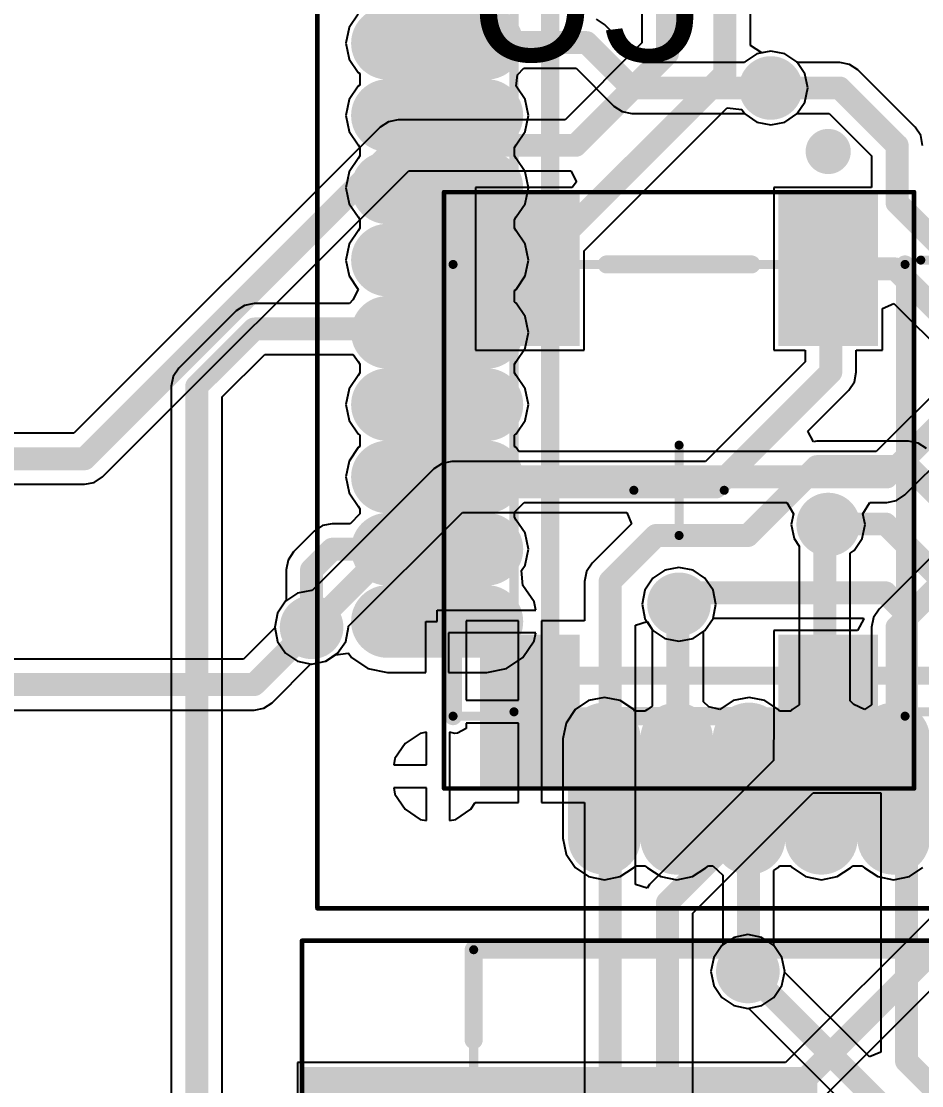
# Model space of a CAD drawing. Header units: millimetres. Extents: x 0 to 5455, y 0 to 5455.
# Drawn here: x 14.31 to 24.28, y 39.76 to 51.54 of the extents above; entities that cross this region are included whole.
import ezdxf

# ---------------------------------------------------------------- set-up
doc = ezdxf.new("R2010")
doc.units = ezdxf.units.MM
for name, color, linetype in [('BottomLayer', 5, 'Continuous'), ('BottomOverlay', 54, 'Continuous'), ('BottomPaste', 16, 'Continuous'), ('BottomSolder', 6, 'Continuous'), ('Mechanical13', 56, 'Continuous'), ('Mechanical15', 56, 'Continuous'), ('TopLayer', 1, 'Continuous'), ('TopOverlay', 2, 'Continuous'), ('TopPaste', 8, 'Continuous'), ('TopSolder', 216, 'Continuous'), ('ViaHoleLayer', 16, 'Continuous')]:
    doc.layers.add(name, color=color, linetype=linetype)

# ---------------------------------------------------------------- blocks, each defined once
blk = doc.blocks.new('ATML_44ML_M_B_1')
at = {"layer": 'BottomLayer'}
h = blk.add_hatch(color=5, dxfattribs=at)
edge = h.paths.add_edge_path()
edge.add_arc((0.8, 5.3), 0.3, 180, 360)
edge.add_line((1.1, 5.3), (1.1, 6.4))
edge.add_arc((0.8, 6.4), 0.3, 0, 180)
edge.add_line((0.5, 6.4), (0.5, 5.3))
h = blk.add_hatch(color=5, dxfattribs=at)
edge = h.paths.add_edge_path()
edge.add_arc((1.6, 5.3), 0.3, 180, 360)
edge.add_line((1.9, 5.3), (1.9, 6.4))
edge.add_arc((1.6, 6.4), 0.3, 0, 180)
edge.add_line((1.3, 6.4), (1.3, 5.3))
h = blk.add_hatch(color=5, dxfattribs=at)
edge = h.paths.add_edge_path()
edge.add_arc((2.4, 5.3), 0.3, 180, 360)
edge.add_line((2.7, 5.3), (2.7, 6.4))
edge.add_arc((2.4, 6.4), 0.3, 0, 180)
edge.add_line((2.1, 6.4), (2.1, 5.3))
h = blk.add_hatch(color=5, dxfattribs=at)
edge = h.paths.add_edge_path()
edge.add_arc((3.2, 5.3), 0.3, 180, 360)
edge.add_line((3.5, 5.3), (3.5, 6.4))
edge.add_arc((3.2, 6.4), 0.3, 0, 180)
edge.add_line((2.9, 6.4), (2.9, 5.3))
h = blk.add_hatch(color=5, dxfattribs=at)
edge = h.paths.add_edge_path()
edge.add_arc((4, 5.3), 0.3, 180, 360)
edge.add_line((4.3, 5.3), (4.3, 6.4))
edge.add_arc((4, 6.4), 0.3, 0, 180)
edge.add_line((3.7, 6.4), (3.7, 5.3))
h = blk.add_hatch(color=5, dxfattribs=at)
edge = h.paths.add_edge_path()
edge.add_arc((5.3, 4), 0.3, 90, 270)
edge.add_line((5.3, 3.7), (6.4, 3.7))
edge.add_arc((6.4, 4), 0.3, 270, 450)
edge.add_line((6.4, 4.3), (5.3, 4.3))
h = blk.add_hatch(color=5, dxfattribs=at)
edge = h.paths.add_edge_path()
edge.add_arc((5.3, 3.2), 0.3, 90, 270)
edge.add_line((5.3, 2.9), (6.4, 2.9))
edge.add_arc((6.4, 3.2), 0.3, 270, 450)
edge.add_line((6.4, 3.5), (5.3, 3.5))
h = blk.add_hatch(color=5, dxfattribs=at)
edge = h.paths.add_edge_path()
edge.add_arc((5.3, 2.4), 0.3, 90, 270)
edge.add_line((5.3, 2.1), (6.4, 2.1))
edge.add_arc((6.4, 2.4), 0.3, 270, 450)
edge.add_line((6.4, 2.7), (5.3, 2.7))
h = blk.add_hatch(color=5, dxfattribs=at)
edge = h.paths.add_edge_path()
edge.add_arc((5.3, 1.6), 0.3, 90, 270)
edge.add_line((5.3, 1.3), (6.4, 1.3))
edge.add_arc((6.4, 1.6), 0.3, 270, 450)
edge.add_line((6.4, 1.9), (5.3, 1.9))
h = blk.add_hatch(color=5, dxfattribs=at)
edge = h.paths.add_edge_path()
edge.add_arc((5.3, 0.8), 0.3, 90, 270)
edge.add_line((5.3, 0.5), (6.4, 0.5))
edge.add_arc((6.4, 0.8), 0.3, 270, 450)
edge.add_line((6.4, 1.1), (5.3, 1.1))
h = blk.add_hatch(color=5, dxfattribs=at)
edge = h.paths.add_edge_path()
edge.add_arc((5.3, 0), 0.3, 90, 270)
edge.add_line((5.3, -0.3), (6.4, -0.3))
edge.add_arc((6.4, 0), 0.3, 270, 450)
edge.add_line((6.4, 0.3), (5.3, 0.3))
h = blk.add_hatch(color=5, dxfattribs=at)
edge = h.paths.add_edge_path()
edge.add_arc((5.3, -0.8), 0.3, 90, 270)
edge.add_line((5.3, -1.1), (6.4, -1.1))
edge.add_arc((6.4, -0.8), 0.3, 270, 450)
edge.add_line((6.4, -0.5), (5.3, -0.5))
h = blk.add_hatch(color=5, dxfattribs=at)
edge = h.paths.add_edge_path()
edge.add_arc((5.3, -1.6), 0.3, 90, 270)
edge.add_line((5.3, -1.9), (6.4, -1.9))
edge.add_arc((6.4, -1.6), 0.3, 270, 450)
edge.add_line((6.4, -1.3), (5.3, -1.3))
h = blk.add_hatch(color=5, dxfattribs=at)
edge = h.paths.add_edge_path()
edge.add_arc((5.3, -2.4), 0.3, 90, 270)
edge.add_line((5.3, -2.7), (6.4, -2.7))
edge.add_arc((6.4, -2.4), 0.3, 270, 450)
edge.add_line((6.4, -2.1), (5.3, -2.1))
at = {"layer": 'BottomPaste'}
h = blk.add_hatch(color=16, dxfattribs=at)
edge = h.paths.add_edge_path()
edge.add_arc((0.8, 5.3), 0.3, 180, 360)
edge.add_line((1.1, 5.3), (1.1, 6.4))
edge.add_arc((0.8, 6.4), 0.3, 0, 180)
edge.add_line((0.5, 6.4), (0.5, 5.3))
h = blk.add_hatch(color=16, dxfattribs=at)
edge = h.paths.add_edge_path()
edge.add_arc((1.6, 5.3), 0.3, 180, 360)
edge.add_line((1.9, 5.3), (1.9, 6.4))
edge.add_arc((1.6, 6.4), 0.3, 0, 180)
edge.add_line((1.3, 6.4), (1.3, 5.3))
h = blk.add_hatch(color=16, dxfattribs=at)
edge = h.paths.add_edge_path()
edge.add_arc((2.4, 5.3), 0.3, 180, 360)
edge.add_line((2.7, 5.3), (2.7, 6.4))
edge.add_arc((2.4, 6.4), 0.3, 0, 180)
edge.add_line((2.1, 6.4), (2.1, 5.3))
h = blk.add_hatch(color=16, dxfattribs=at)
edge = h.paths.add_edge_path()
edge.add_arc((3.2, 5.3), 0.3, 180, 360)
edge.add_line((3.5, 5.3), (3.5, 6.4))
edge.add_arc((3.2, 6.4), 0.3, 0, 180)
edge.add_line((2.9, 6.4), (2.9, 5.3))
h = blk.add_hatch(color=16, dxfattribs=at)
edge = h.paths.add_edge_path()
edge.add_arc((4, 5.3), 0.3, 180, 360)
edge.add_line((4.3, 5.3), (4.3, 6.4))
edge.add_arc((4, 6.4), 0.3, 0, 180)
edge.add_line((3.7, 6.4), (3.7, 5.3))
h = blk.add_hatch(color=16, dxfattribs=at)
edge = h.paths.add_edge_path()
edge.add_arc((5.3, 4), 0.3, 90, 270)
edge.add_line((5.3, 3.7), (6.4, 3.7))
edge.add_arc((6.4, 4), 0.3, 270, 450)
edge.add_line((6.4, 4.3), (5.3, 4.3))
h = blk.add_hatch(color=16, dxfattribs=at)
edge = h.paths.add_edge_path()
edge.add_arc((5.3, 3.2), 0.3, 90, 270)
edge.add_line((5.3, 2.9), (6.4, 2.9))
edge.add_arc((6.4, 3.2), 0.3, 270, 450)
edge.add_line((6.4, 3.5), (5.3, 3.5))
h = blk.add_hatch(color=16, dxfattribs=at)
edge = h.paths.add_edge_path()
edge.add_arc((5.3, 2.4), 0.3, 90, 270)
edge.add_line((5.3, 2.1), (6.4, 2.1))
edge.add_arc((6.4, 2.4), 0.3, 270, 450)
edge.add_line((6.4, 2.7), (5.3, 2.7))
h = blk.add_hatch(color=16, dxfattribs=at)
edge = h.paths.add_edge_path()
edge.add_arc((5.3, 1.6), 0.3, 90, 270)
edge.add_line((5.3, 1.3), (6.4, 1.3))
edge.add_arc((6.4, 1.6), 0.3, 270, 450)
edge.add_line((6.4, 1.9), (5.3, 1.9))
h = blk.add_hatch(color=16, dxfattribs=at)
edge = h.paths.add_edge_path()
edge.add_arc((5.3, 0.8), 0.3, 90, 270)
edge.add_line((5.3, 0.5), (6.4, 0.5))
edge.add_arc((6.4, 0.8), 0.3, 270, 450)
edge.add_line((6.4, 1.1), (5.3, 1.1))
h = blk.add_hatch(color=16, dxfattribs=at)
edge = h.paths.add_edge_path()
edge.add_arc((5.3, 0), 0.3, 90, 270)
edge.add_line((5.3, -0.3), (6.4, -0.3))
edge.add_arc((6.4, 0), 0.3, 270, 450)
edge.add_line((6.4, 0.3), (5.3, 0.3))
h = blk.add_hatch(color=16, dxfattribs=at)
edge = h.paths.add_edge_path()
edge.add_arc((5.3, -0.8), 0.3, 90, 270)
edge.add_line((5.3, -1.1), (6.4, -1.1))
edge.add_arc((6.4, -0.8), 0.3, 270, 450)
edge.add_line((6.4, -0.5), (5.3, -0.5))
h = blk.add_hatch(color=16, dxfattribs=at)
edge = h.paths.add_edge_path()
edge.add_arc((5.3, -1.6), 0.3, 90, 270)
edge.add_line((5.3, -1.9), (6.4, -1.9))
edge.add_arc((6.4, -1.6), 0.3, 270, 450)
edge.add_line((6.4, -1.3), (5.3, -1.3))
h = blk.add_hatch(color=16, dxfattribs=at)
edge = h.paths.add_edge_path()
edge.add_arc((5.3, -2.4), 0.3, 90, 270)
edge.add_line((5.3, -2.7), (6.4, -2.7))
edge.add_arc((6.4, -2.4), 0.3, 270, 450)
edge.add_line((6.4, -2.1), (5.3, -2.1))
at = {"layer": 'BottomSolder'}
h = blk.add_hatch(color=6, dxfattribs=at)
edge = h.paths.add_edge_path()
edge.add_arc((0.8, 5.3), 0.402, 180, 360)
edge.add_line((1.202, 5.3), (1.202, 6.4))
edge.add_arc((0.8, 6.4), 0.402, 0, 180)
edge.add_line((0.398, 6.4), (0.398, 5.3))
h = blk.add_hatch(color=6, dxfattribs=at)
edge = h.paths.add_edge_path()
edge.add_arc((1.6, 5.3), 0.402, 180, 360)
edge.add_line((2.002, 5.3), (2.002, 6.4))
edge.add_arc((1.6, 6.4), 0.402, 0, 180)
edge.add_line((1.198, 6.4), (1.198, 5.3))
h = blk.add_hatch(color=6, dxfattribs=at)
edge = h.paths.add_edge_path()
edge.add_arc((2.4, 5.3), 0.402, 180, 360)
edge.add_line((2.802, 5.3), (2.802, 6.4))
edge.add_arc((2.4, 6.4), 0.402, 0, 180)
edge.add_line((1.998, 6.4), (1.998, 5.3))
h = blk.add_hatch(color=6, dxfattribs=at)
edge = h.paths.add_edge_path()
edge.add_arc((3.2, 5.3), 0.402, 180, 360)
edge.add_line((3.602, 5.3), (3.602, 6.4))
edge.add_arc((3.2, 6.4), 0.402, 0, 180)
edge.add_line((2.798, 6.4), (2.798, 5.3))
h = blk.add_hatch(color=6, dxfattribs=at)
edge = h.paths.add_edge_path()
edge.add_arc((4, 5.3), 0.402, 180, 360)
edge.add_line((4.402, 5.3), (4.402, 6.4))
edge.add_arc((4, 6.4), 0.402, 0, 180)
edge.add_line((3.598, 6.4), (3.598, 5.3))
h = blk.add_hatch(color=6, dxfattribs=at)
edge = h.paths.add_edge_path()
edge.add_arc((5.3, 4), 0.402, 90, 270)
edge.add_line((5.3, 3.598), (6.4, 3.598))
edge.add_arc((6.4, 4), 0.402, 270, 450)
edge.add_line((6.4, 4.402), (5.3, 4.402))
h = blk.add_hatch(color=6, dxfattribs=at)
edge = h.paths.add_edge_path()
edge.add_arc((5.3, 3.2), 0.402, 90, 270)
edge.add_line((5.3, 2.798), (6.4, 2.798))
edge.add_arc((6.4, 3.2), 0.402, 270, 450)
edge.add_line((6.4, 3.602), (5.3, 3.602))
h = blk.add_hatch(color=6, dxfattribs=at)
edge = h.paths.add_edge_path()
edge.add_arc((5.3, 2.4), 0.402, 90, 270)
edge.add_line((5.3, 1.998), (6.4, 1.998))
edge.add_arc((6.4, 2.4), 0.402, 270, 450)
edge.add_line((6.4, 2.802), (5.3, 2.802))
h = blk.add_hatch(color=6, dxfattribs=at)
edge = h.paths.add_edge_path()
edge.add_arc((5.3, 1.6), 0.402, 90, 270)
edge.add_line((5.3, 1.198), (6.4, 1.198))
edge.add_arc((6.4, 1.6), 0.402, 270, 450)
edge.add_line((6.4, 2.002), (5.3, 2.002))
h = blk.add_hatch(color=6, dxfattribs=at)
edge = h.paths.add_edge_path()
edge.add_arc((5.3, 0.8), 0.402, 90, 270)
edge.add_line((5.3, 0.398), (6.4, 0.398))
edge.add_arc((6.4, 0.8), 0.402, 270, 450)
edge.add_line((6.4, 1.202), (5.3, 1.202))
h = blk.add_hatch(color=6, dxfattribs=at)
edge = h.paths.add_edge_path()
edge.add_arc((5.3, 0), 0.402, 90, 270)
edge.add_line((5.3, -0.402), (6.4, -0.402))
edge.add_arc((6.4, 0), 0.402, 270, 450)
edge.add_line((6.4, 0.402), (5.3, 0.402))
h = blk.add_hatch(color=6, dxfattribs=at)
edge = h.paths.add_edge_path()
edge.add_arc((5.3, -0.8), 0.402, 90, 270)
edge.add_line((5.3, -1.202), (6.4, -1.202))
edge.add_arc((6.4, -0.8), 0.402, 270, 450)
edge.add_line((6.4, -0.398), (5.3, -0.398))
h = blk.add_hatch(color=6, dxfattribs=at)
edge = h.paths.add_edge_path()
edge.add_arc((5.3, -1.6), 0.402, 90, 270)
edge.add_line((5.3, -2.002), (6.4, -2.002))
edge.add_arc((6.4, -1.6), 0.402, 270, 450)
edge.add_line((6.4, -1.198), (5.3, -1.198))
h = blk.add_hatch(color=6, dxfattribs=at)
edge = h.paths.add_edge_path()
edge.add_arc((5.3, -2.4), 0.402, 90, 270)
edge.add_line((5.3, -2.802), (6.4, -2.802))
edge.add_arc((6.4, -2.4), 0.402, 270, 450)
edge.add_line((6.4, -1.998), (5.3, -1.998))
at = {"layer": 'BottomOverlay', "const_width": 0.2}
for points in [[(4.6, 4.6), (-4.6, 4.6)], [(4.6, 4.6), (4.6, -4.6)]]:
    blk.add_lwpolyline(points, dxfattribs=at)
at = {"layer": 'BottomOverlay', "const_width": 0.1}
blk.add_lwpolyline([(4.55, 4.6, 1), (4.65, 4.6, 1)], format="xyb", close=True, dxfattribs=at)
blk.add_lwpolyline([(4.55, 4.6, 1), (4.65, 4.6, 1)], format="xyb", close=True, dxfattribs=at)
at = {"layer": 'Mechanical13', "const_width": 0.1}
for points in [[(5, 5), (-5, 5)], [(5, 5), (5, -5)]]:
    blk.add_lwpolyline(points, dxfattribs=at)
at = {"layer": 'Mechanical13', "const_width": 0.05}
blk.add_lwpolyline([(4.975, 5, 1), (5.025, 5, 1)], format="xyb", close=True, dxfattribs=at)
blk.add_lwpolyline([(4.975, 5, 1), (5.025, 5, 1)], format="xyb", close=True, dxfattribs=at)
at = {"layer": 'Mechanical15'}
for points, const_width in [([(7.175, 7.175), (-7.175, 7.175)], 0.05), ([(7.175, 7.175), (7.175, -7.175)], 0.05), ([(0.5, 0), (-0.5, 0)], 0.1)]:
    blk.add_lwpolyline(points, dxfattribs=dict(at, const_width=const_width))
for points, const_width in [([(7.163, 7.175, 1), (7.187, 7.175, 1)], 0.025), ([(7.163, 7.175, 1), (7.187, 7.175, 1)], 0.025), ([(0.475, 0, 1), (0.525, 0, 1)], 0.05)]:
    blk.add_lwpolyline(points, format="xyb", close=True, dxfattribs=dict(at, const_width=const_width))
blk = doc.blocks.new('TXC_9C_2_V_B_2')
at = {"layer": 'BottomLayer'}
for points in [[(-2, 1), (-2, -1), (-7.5, -1), (-7.5, 1)], [(7.5, 1), (7.5, -1), (2, -1), (2, 1)]]:
    blk.add_hatch(color=5, dxfattribs=at).paths.add_polyline_path(points)
at = {"layer": 'BottomPaste'}
for points in [[(-2, 1), (-2, -1), (-7.5, -1), (-7.5, 1)], [(7.5, 1), (7.5, -1), (2, -1), (2, 1)]]:
    blk.add_hatch(color=16, dxfattribs=at).paths.add_polyline_path(points)
at = {"layer": 'BottomSolder'}
for points in [[(-1.898, 1.102), (-1.898, -1.102), (-7.602, -1.102), (-7.602, 1.102)], [(7.602, 1.102), (7.602, -1.102), (1.898, -1.102), (1.898, 1.102)]]:
    blk.add_hatch(color=6, dxfattribs=at).paths.add_polyline_path(points)
at = {"layer": 'BottomOverlay', "const_width": 0.2}
for points in [[(5.7, 2.4), (-5.7, 2.4)], [(-5.7, 2.4), (-5.7, 1.4)], [(5.7, 2.4), (5.7, 1.4)], [(-5.7, -1.4), (-5.7, -2.4)], [(5.7, -1.4), (5.7, -2.4)], [(5.7, -2.4), (-5.7, -2.4)]]:
    blk.add_lwpolyline(points, dxfattribs=at)
at = {"layer": 'BottomOverlay'}
for points, const_width in [([(-5.75, 2.4, 1), (-5.65, 2.4, 1)], 0.1), ([(-5.75, 2.4, 1), (-5.65, 2.4, 1)], 0.1), ([(5.65, 2.4, 1), (5.75, 2.4, 1)], 0.1), ([(5.65, 2.4, 1), (5.75, 2.4, 1)], 0.1), ([(-5.75, 1.4, 1), (-5.65, 1.4, 1)], 0.1), ([(5.65, 1.4, 1), (5.75, 1.4, 1)], 0.1), ([(-7.925, 0, 1), (-8.175, 0, 1)], 0.25), ([(-8.238, 0, 1), (-8.113, 0, 1)], 0.125), ([(-7.987, 0, 1), (-7.863, 0, 1)], 0.125), ([(-5.75, -1.4, 1), (-5.65, -1.4, 1)], 0.1), ([(5.65, -1.4, 1), (5.75, -1.4, 1)], 0.1), ([(-5.75, -2.4, 1), (-5.65, -2.4, 1)], 0.1), ([(-5.75, -2.4, 1), (-5.65, -2.4, 1)], 0.1), ([(5.65, -2.4, 1), (5.75, -2.4, 1)], 0.1), ([(5.65, -2.4, 1), (5.75, -2.4, 1)], 0.1)]:
    blk.add_lwpolyline(points, format="xyb", close=True, dxfattribs=dict(at, const_width=const_width))
at = {"layer": 'Mechanical13', "const_width": 0.1}
for points in [[(-5.7, 2.4), (-5.7, -2.4)], [(5.7, 2.4), (-5.7, 2.4)], [(5.7, 2.4), (5.7, -2.4)], [(5.7, -2.4), (-5.7, -2.4)]]:
    blk.add_lwpolyline(points, dxfattribs=at)
at = {"layer": 'Mechanical13', "const_width": 0.05}
for points in [[(-5.725, 2.4, 1), (-5.675, 2.4, 1)], [(-5.725, 2.4, 1), (-5.675, 2.4, 1)], [(5.675, 2.4, 1), (5.725, 2.4, 1)], [(5.675, 2.4, 1), (5.725, 2.4, 1)], [(-5.725, -2.4, 1), (-5.675, -2.4, 1)], [(-5.725, -2.4, 1), (-5.675, -2.4, 1)], [(5.675, -2.4, 1), (5.725, -2.4, 1)], [(5.675, -2.4, 1), (5.725, -2.4, 1)]]:
    blk.add_lwpolyline(points, format="xyb", close=True, dxfattribs=at)
at = {"layer": 'Mechanical15'}
for points, const_width in [([(-7.6, 2.5), (-7.6, -2.5)], 0.05), ([(7.6, 2.5), (-7.6, 2.5)], 0.05), ([(7.6, 2.5), (7.6, -2.5)], 0.05), ([(0, 0.5), (0, -0.5)], 0.1), ([(0.5, 0), (-0.5, 0)], 0.1), ([(7.6, -2.5), (-7.6, -2.5)], 0.05)]:
    blk.add_lwpolyline(points, dxfattribs=dict(at, const_width=const_width))
for points, const_width in [([(-7.612, 2.5, 1), (-7.588, 2.5, 1)], 0.025), ([(-7.612, 2.5, 1), (-7.588, 2.5, 1)], 0.025), ([(7.588, 2.5, 1), (7.612, 2.5, 1)], 0.025), ([(7.588, 2.5, 1), (7.612, 2.5, 1)], 0.025), ([(-0.025, 0.5, 1), (0.025, 0.5, 1)], 0.05), ([(-0.525, 0, 1), (-0.475, 0, 1)], 0.05), ([(0.475, 0, 1), (0.525, 0, 1)], 0.05), ([(-0.025, -0.5, 1), (0.025, -0.5, 1)], 0.05), ([(-7.612, -2.5, 1), (-7.588, -2.5, 1)], 0.025), ([(-7.612, -2.5, 1), (-7.588, -2.5, 1)], 0.025), ([(7.588, -2.5, 1), (7.612, -2.5, 1)], 0.025), ([(7.588, -2.5, 1), (7.612, -2.5, 1)], 0.025)]:
    blk.add_lwpolyline(points, format="xyb", close=True, dxfattribs=dict(at, const_width=const_width))
blk = doc.blocks.new('ADAI_WS2812B_V_5')
at = {"layer": 'TopLayer'}
for points in [[(-3.2, 2.1), (-1.7, 2.1), (-1.7, 1.2), (-3.2, 1.2)], [(1.7, 2.1), (3.2, 2.1), (3.2, 1.2), (1.7, 1.2)], [(-3.2, -1.2), (-1.7, -1.2), (-1.7, -2.1), (-3.2, -2.1)], [(1.7, -1.2), (3.2, -1.2), (3.2, -2.1), (1.7, -2.1)]]:
    blk.add_hatch(color=1, dxfattribs=at).paths.add_polyline_path(points)
at = {"layer": 'TopPaste'}
for points in [[(-3.2, 2.1), (-1.7, 2.1), (-1.7, 1.2), (-3.2, 1.2)], [(1.7, 2.1), (3.2, 2.1), (3.2, 1.2), (1.7, 1.2)], [(-3.2, -1.2), (-1.7, -1.2), (-1.7, -2.1), (-3.2, -2.1)], [(1.7, -1.2), (3.2, -1.2), (3.2, -2.1), (1.7, -2.1)]]:
    blk.add_hatch(color=8, dxfattribs=at).paths.add_polyline_path(points)
at = {"layer": 'TopSolder'}
for points in [[(-3.302, 2.202), (-1.598, 2.202), (-1.598, 1.098), (-3.302, 1.098)], [(1.598, 2.202), (3.302, 2.202), (3.302, 1.098), (1.598, 1.098)], [(-3.302, -1.098), (-1.598, -1.098), (-1.598, -2.202), (-3.302, -2.202)], [(1.598, -1.098), (3.302, -1.098), (3.302, -2.202), (1.598, -2.202)]]:
    blk.add_hatch(color=216, dxfattribs=at).paths.add_polyline_path(points)
at = {"layer": 'Mechanical13', "const_width": 0.1}
for points in [[(2.5, 2.5), (-2.5, 2.5)], [(-2.5, -2.5), (-2.5, 2.5)], [(2.5, -2.5), (2.5, 2.5)], [(2.5, -2.5), (-2.5, -2.5)]]:
    blk.add_lwpolyline(points, dxfattribs=at)
at = {"layer": 'Mechanical13', "const_width": 0.05}
for points in [[(-2.525, 2.5, 1), (-2.475, 2.5, 1)], [(-2.525, 2.5, 1), (-2.475, 2.5, 1)], [(2.475, 2.5, 1), (2.525, 2.5, 1)], [(2.475, 2.5, 1), (2.525, 2.5, 1)], [(-2.525, -2.5, 1), (-2.475, -2.5, 1)], [(-2.525, -2.5, 1), (-2.475, -2.5, 1)], [(2.475, -2.5, 1), (2.525, -2.5, 1)], [(2.475, -2.5, 1), (2.525, -2.5, 1)]]:
    blk.add_lwpolyline(points, format="xyb", close=True, dxfattribs=at)
at = {"layer": 'Mechanical15'}
for points, const_width in [([(-3.3, -2.598), (-3.3, 2.6)], 0.05), ([(3.3, 2.6), (-3.3, 2.6)], 0.05), ([(3.3, -2.6), (3.3, 2.6)], 0.05), ([(0, -0.5), (0, 0.5)], 0.1), ([(0.5, 0), (-0.5, 0)], 0.1), ([(3.3, -2.6), (-3.3, -2.6)], 0.05)]:
    blk.add_lwpolyline(points, dxfattribs=dict(at, const_width=const_width))
for points, const_width in [([(-3.313, 2.6, 1), (-3.288, 2.6, 1)], 0.025), ([(-3.313, 2.6, 1), (-3.288, 2.6, 1)], 0.025), ([(3.288, 2.6, 1), (3.313, 2.6, 1)], 0.025), ([(3.288, 2.6, 1), (3.313, 2.6, 1)], 0.025), ([(-0.025, 0.5, 1), (0.025, 0.5, 1)], 0.05), ([(-0.525, 0, 1), (-0.475, 0, 1)], 0.05), ([(0.475, 0, 1), (0.525, 0, 1)], 0.05), ([(-0.025, -0.5, 1), (0.025, -0.5, 1)], 0.05), ([(-3.313, -2.598, 1), (-3.288, -2.598, 1)], 0.025), ([(-3.313, -2.6, 1), (-3.288, -2.6, 1)], 0.025), ([(3.288, -2.6, 1), (3.313, -2.6, 1)], 0.025), ([(3.288, -2.6, 1), (3.313, -2.6, 1)], 0.025)]:
    blk.add_lwpolyline(points, format="xyb", close=True, dxfattribs=dict(at, const_width=const_width))
at = {"layer": 'TopOverlay', "const_width": 0.2}
for points in [[(2.5, 2.5), (-2.5, 2.5)], [(-2.5, -0.8), (-2.5, 0.8)], [(2.5, -0.8), (2.5, 0.8)], [(2.5, -2.5), (-2.5, -2.5)]]:
    blk.add_lwpolyline(points, dxfattribs=at)
at = {"layer": 'TopOverlay'}
for points, const_width in [([(-2.55, 2.5, 1), (-2.45, 2.5, 1)], 0.1), ([(2.45, 2.5, 1), (2.55, 2.5, 1)], 0.1), ([(-3.625, 1.65, 1), (-3.875, 1.65, 1)], 0.25), ([(-3.938, 1.65, 1), (-3.813, 1.65, 1)], 0.125), ([(-3.687, 1.65, 1), (-3.562, 1.65, 1)], 0.125), ([(-2.55, 0.8, 1), (-2.45, 0.8, 1)], 0.1), ([(2.45, 0.8, 1), (2.55, 0.8, 1)], 0.1), ([(-2.55, -0.8, 1), (-2.45, -0.8, 1)], 0.1), ([(2.45, -0.8, 1), (2.55, -0.8, 1)], 0.1), ([(-2.55, -2.5, 1), (-2.45, -2.5, 1)], 0.1), ([(2.45, -2.5, 1), (2.55, -2.5, 1)], 0.1)]:
    blk.add_lwpolyline(points, format="xyb", close=True, dxfattribs=dict(at, const_width=const_width))

msp = doc.modelspace()

# ---------------------------------------------------------------- hatches: boundary and pattern name
at = {"layer": 'BottomLayer'}
h = msp.add_hatch(color=5, dxfattribs=at)
edge = h.paths.add_edge_path()
edge.add_arc((22.606, 50.8), 0.25, 0, 360)
h = msp.add_hatch(color=5, dxfattribs=at)
edge = h.paths.add_edge_path()
edge.add_arc((23.241, 45.968), 0.25, 0, 360)
h = msp.add_hatch(color=5, dxfattribs=at)
edge = h.paths.add_edge_path()
edge.add_arc((21.59, 45.085), 0.25, 0, 360)
h = msp.add_hatch(color=5, dxfattribs=at)
edge = h.paths.add_edge_path()
edge.add_arc((17.526, 44.831), 0.25, 0, 360)
h = msp.add_hatch(color=5, dxfattribs=at)
edge = h.paths.add_edge_path()
edge.add_arc((22.352, 41.021), 0.25, 0, 360)
at = {"layer": 'BottomSolder'}
h = msp.add_hatch(color=6, dxfattribs=at)
edge = h.paths.add_edge_path()
edge.add_arc((22.606, 50.8), 0.352, 0, 360)
h = msp.add_hatch(color=6, dxfattribs=at)
edge = h.paths.add_edge_path()
edge.add_arc((23.241, 45.968), 0.352, 0, 360)
h = msp.add_hatch(color=6, dxfattribs=at)
edge = h.paths.add_edge_path()
edge.add_arc((21.59, 45.085), 0.352, 0, 360)
h = msp.add_hatch(color=6, dxfattribs=at)
edge = h.paths.add_edge_path()
edge.add_arc((17.526, 44.831), 0.352, 0, 360)
h = msp.add_hatch(color=6, dxfattribs=at)
edge = h.paths.add_edge_path()
edge.add_arc((22.352, 41.021), 0.352, 0, 360)
at = {"layer": 'TopLayer'}
h = msp.add_hatch(color=1, dxfattribs=at)
edge = h.paths.add_edge_path()
edge.add_arc((22.606, 50.8), 0.25, 0, 360)
h = msp.add_hatch(color=1, dxfattribs=at)
edge = h.paths.add_edge_path()
edge.add_arc((23.241, 45.968), 0.25, 0, 360)
h = msp.add_hatch(color=1, dxfattribs=at)
edge = h.paths.add_edge_path()
edge.add_arc((21.59, 45.085), 0.25, 0, 360)
h = msp.add_hatch(color=1, dxfattribs=at)
edge = h.paths.add_edge_path()
edge.add_arc((17.526, 44.831), 0.25, 0, 360)
h = msp.add_hatch(color=1, dxfattribs=at)
edge = h.paths.add_edge_path()
edge.add_arc((22.352, 41.021), 0.25, 0, 360)
at = {"layer": 'TopSolder'}
h = msp.add_hatch(color=216, dxfattribs=at)
edge = h.paths.add_edge_path()
edge.add_arc((22.606, 50.8), 0.352, 0, 360)
h = msp.add_hatch(color=216, dxfattribs=at)
edge = h.paths.add_edge_path()
edge.add_arc((23.241, 45.968), 0.352, 0, 360)
h = msp.add_hatch(color=216, dxfattribs=at)
edge = h.paths.add_edge_path()
edge.add_arc((21.59, 45.085), 0.352, 0, 360)
h = msp.add_hatch(color=216, dxfattribs=at)
edge = h.paths.add_edge_path()
edge.add_arc((17.526, 44.831), 0.352, 0, 360)
h = msp.add_hatch(color=216, dxfattribs=at)
edge = h.paths.add_edge_path()
edge.add_arc((22.352, 41.021), 0.352, 0, 360)
at = {"layer": 'ViaHoleLayer'}
h = msp.add_hatch(color=16, dxfattribs=at)
edge = h.paths.add_edge_path()
edge.add_arc((22.606, 50.8), 0.175, 0, 360)
h = msp.add_hatch(color=16, dxfattribs=at)
edge = h.paths.add_edge_path()
edge.add_arc((23.241, 45.968), 0.175, 0, 360)
h = msp.add_hatch(color=16, dxfattribs=at)
edge = h.paths.add_edge_path()
edge.add_arc((21.59, 45.085), 0.175, 0, 360)
h = msp.add_hatch(color=16, dxfattribs=at)
edge = h.paths.add_edge_path()
edge.add_arc((17.526, 44.831), 0.175, 0, 360)
h = msp.add_hatch(color=16, dxfattribs=at)
edge = h.paths.add_edge_path()
edge.add_arc((22.352, 41.021), 0.175, 0, 360)

# ---------------------------------------------------------------- linework, layer by layer
at = {"layer": 'BottomLayer'}
for p, q in [((18.04, 51.618), (17.941, 51.471)), ((20.767, 51.501), (20.676, 51.562)), ((21.186, 51.082), (20.767, 51.501)), ((17.941, 51.471), (17.906, 51.295)), ((17.906, 51.295), (17.941, 51.119)), ((22.45, 51.177), (22.318, 51.088)), ((22.606, 51.208), (22.45, 51.177)), ((22.762, 51.177), (22.606, 51.208)), ((22.894, 51.088), (22.762, 51.177)), ((17.941, 51.119), (18.041, 50.971)), ((19.802, 50.945), (19.873, 51.019)), ((19.873, 51.019), (20.451, 51.019)), ((20.451, 51.019), (20.869, 50.6)), ((22.314, 51.082), (21.186, 51.082)), ((22.318, 51.088), (22.314, 51.082)), ((22.983, 50.956), (22.894, 51.088)), ((18.041, 50.971), (18.059, 50.959)), ((18.059, 50.959), (18.059, 50.832)), ((19.789, 50.819), (19.802, 50.945)), ((23.014, 50.8), (22.983, 50.956)), ((18.041, 50.819), (17.941, 50.671)), ((18.059, 50.832), (18.041, 50.819)), ((19.889, 50.671), (19.789, 50.819)), ((22.983, 50.644), (23.014, 50.8)), ((17.941, 50.671), (17.906, 50.495)), ((19.924, 50.495), (19.889, 50.671)), ((20.869, 50.6), (20.869, 50.6)), ((20.869, 50.6), (20.961, 50.539)), ((22.894, 50.512), (22.983, 50.644)), ((17.906, 50.495), (17.941, 50.319)), ((19.889, 50.319), (19.924, 50.495)), ((20.961, 50.539), (21.069, 50.518)), ((21.069, 50.518), (21.069, 50.518)), ((21.069, 50.518), (22.314, 50.518)), ((22.314, 50.518), (22.318, 50.512)), ((22.318, 50.512), (22.45, 50.423)), ((22.762, 50.423), (22.894, 50.512)), ((17.941, 50.319), (18.04, 50.172)), ((19.79, 50.172), (19.889, 50.319)), ((22.45, 50.423), (22.606, 50.392)), ((22.606, 50.392), (22.762, 50.423)), ((18.04, 50.172), (18.059, 50.142)), ((18.059, 50.142), (18.059, 50.048)), ((19.771, 50.142), (19.79, 50.172)), ((19.771, 50.048), (19.771, 50.142)), ((18.04, 50.018), (17.941, 49.871)), ((18.059, 50.048), (18.04, 50.018)), ((19.79, 50.018), (19.771, 50.048)), ((19.889, 49.871), (19.79, 50.018)), ((17.941, 49.871), (17.906, 49.695)), ((19.924, 49.695), (19.889, 49.871)), ((17.906, 49.695), (17.941, 49.519)), ((19.889, 49.519), (19.924, 49.695)), ((17.941, 49.519), (18.04, 49.372)), ((19.79, 49.372), (19.889, 49.519)), ((18.04, 49.372), (18.059, 49.342)), ((19.771, 49.342), (19.79, 49.372)), ((18.059, 49.248), (18.04, 49.218)), ((18.059, 49.342), (18.059, 49.248)), ((19.771, 49.248), (19.771, 49.342)), ((19.79, 49.218), (19.771, 49.248)), ((18.04, 49.218), (17.941, 49.071)), ((19.889, 49.071), (19.79, 49.218)), ((17.941, 49.071), (17.906, 48.895)), ((19.924, 48.895), (19.889, 49.071)), ((17.906, 48.895), (17.941, 48.719)), ((19.889, 48.719), (19.924, 48.895)), ((17.941, 48.719), (18.041, 48.571)), ((19.789, 48.571), (19.889, 48.719)), ((18.041, 48.571), (17.984, 48.456)), ((19.771, 48.559), (19.789, 48.571)), ((19.771, 48.432), (19.771, 48.559)), ((17.984, 48.456), (17.945, 48.415)), ((19.789, 48.419), (19.771, 48.432)), ((16.691, 48.333), (16.056, 47.698)), ((16.783, 48.394), (16.691, 48.333)), ((16.691, 48.333), (16.691, 48.333)), ((16.891, 48.415), (16.783, 48.394)), ((17.945, 48.415), (16.891, 48.415)), ((19.889, 48.271), (19.789, 48.419)), ((19.924, 48.095), (19.889, 48.271)), ((19.889, 47.919), (19.924, 48.095)), ((25.121, 48.126), (23.772, 46.777)), ((16.538, 47.381), (17.008, 47.851)), ((17.008, 47.851), (17.987, 47.851)), ((17.987, 47.851), (18.04, 47.772)), ((19.79, 47.772), (19.889, 47.919)), ((18.04, 47.772), (18.059, 47.742)), ((18.059, 47.742), (18.059, 47.648)), ((19.771, 47.742), (19.79, 47.772)), ((19.771, 47.648), (19.771, 47.742)), ((24.089, 46.295), (25.52, 47.727)), ((15.995, 47.606), (15.974, 47.498)), ((16.056, 47.698), (15.995, 47.606)), ((18.04, 47.618), (17.941, 47.471)), ((18.059, 47.648), (18.04, 47.618)), ((19.79, 47.618), (19.771, 47.648)), ((19.889, 47.471), (19.79, 47.618)), ((15.974, 47.498), (15.974, 47.498)), ((15.974, 47.498), (15.974, 32.893)), ((16.538, 33.01), (16.538, 47.381)), ((17.941, 47.471), (17.906, 47.295)), ((19.924, 47.295), (19.889, 47.471)), ((17.906, 47.295), (17.941, 47.119)), ((19.889, 47.119), (19.924, 47.295)), ((17.941, 47.119), (18.041, 46.971)), ((19.789, 46.971), (19.889, 47.119)), ((18.041, 46.971), (18.059, 46.959)), ((18.059, 46.959), (18.059, 46.832)), ((19.771, 46.959), (19.789, 46.971)), ((19.771, 46.832), (19.771, 46.959)), ((18.041, 46.819), (17.941, 46.671)), ((18.059, 46.832), (18.041, 46.819)), ((19.789, 46.819), (19.771, 46.832)), ((19.817, 46.777), (19.789, 46.819)), ((23.772, 46.777), (19.817, 46.777)), ((17.941, 46.671), (17.906, 46.495)), ((17.906, 46.495), (17.941, 46.319)), ((17.941, 46.319), (18.04, 46.172)), ((19.771, 46.105), (19.876, 46.213)), ((19.876, 46.213), (22.782, 46.213)), ((22.782, 46.213), (22.857, 46.086)), ((23.625, 46.086), (23.7, 46.213)), ((23.7, 46.213), (23.889, 46.213)), ((23.889, 46.213), (23.997, 46.234)), ((23.889, 46.213), (23.889, 46.213)), ((23.997, 46.234), (24.089, 46.295)), ((18.059, 46.085), (17.954, 45.977)), ((18.04, 46.172), (18.059, 46.142)), ((18.059, 46.142), (18.059, 46.085)), ((19.771, 46.048), (19.771, 46.105)), ((22.857, 46.086), (22.833, 45.968)), ((23.649, 45.968), (23.625, 46.086)), ((17.647, 45.956), (17.555, 45.895)), ((17.755, 45.977), (17.647, 45.956)), ((17.954, 45.977), (17.755, 45.977)), ((17.755, 45.977), (17.755, 45.977)), ((19.79, 46.018), (19.771, 46.048)), ((19.889, 45.871), (19.79, 46.018)), ((22.833, 45.968), (22.864, 45.812)), ((23.618, 45.812), (23.649, 45.968)), ((17.555, 45.895), (17.326, 45.666)), ((17.555, 45.895), (17.555, 45.895)), ((19.924, 45.695), (19.889, 45.871)), ((22.864, 45.812), (22.921, 45.728)), ((22.921, 45.728), (22.921, 43.973)), ((23.529, 45.68), (23.618, 45.812)), ((17.326, 45.666), (17.265, 45.574)), ((19.889, 45.519), (19.924, 45.695)), ((23.485, 45.65), (23.529, 45.68)), ((23.485, 44.015), (23.485, 45.65)), ((24.438, 45.666), (23.803, 45.031)), ((17.265, 45.574), (17.244, 45.466)), ((19.848, 45.458), (19.889, 45.519)), ((21.59, 45.493), (21.434, 45.462)), ((21.746, 45.462), (21.59, 45.493)), ((17.244, 45.466), (17.244, 45.466)), ((17.244, 45.466), (17.244, 45.123)), ((19.864, 45.294), (19.848, 45.458)), ((21.302, 45.373), (21.213, 45.241)), ((21.434, 45.462), (21.302, 45.373)), ((21.878, 45.373), (21.746, 45.462)), ((21.967, 45.241), (21.878, 45.373)), ((19.987, 45.111), (19.864, 45.294)), ((21.213, 45.241), (21.182, 45.085)), ((21.998, 45.085), (21.967, 45.241)), ((17.244, 45.123), (17.238, 45.119)), ((17.238, 45.119), (17.149, 44.987)), ((18.915, 44.895), (18.915, 45.022)), ((18.915, 45.022), (20.005, 45.022)), ((20.005, 45.022), (19.987, 45.111)), ((21.182, 45.085), (21.213, 44.929)), ((21.967, 44.929), (21.998, 45.085)), ((23.803, 45.031), (23.742, 44.939)), ((17.149, 44.987), (17.118, 44.831)), ((18.788, 44.33), (18.788, 44.895)), ((18.788, 44.895), (18.915, 44.895)), ((21.213, 44.929), (21.295, 44.806)), ((21.878, 44.797), (21.967, 44.929)), ((23.742, 44.939), (23.721, 44.831)), ((17.118, 44.831), (17.149, 44.675)), ((21.295, 44.806), (21.295, 43.956)), ((21.86, 44.784), (21.878, 44.797)), ((21.86, 44.004), (21.86, 44.784)), ((23.721, 44.831), (23.721, 44.831)), ((23.721, 44.831), (23.721, 43.973)), ((17.149, 44.675), (17.238, 44.543)), ((20.005, 44.768), (19.042, 44.768)), ((19.042, 44.768), (19.042, 44.33)), ((19.864, 44.496), (19.987, 44.679)), ((19.987, 44.679), (20.005, 44.768)), ((17.238, 44.543), (17.37, 44.454)), ((17.792, 44.527), (17.931, 44.543)), ((17.931, 44.543), (17.934, 44.543)), ((17.934, 44.543), (17.966, 44.496)), ((17.37, 44.454), (17.526, 44.423)), ((17.526, 44.423), (17.682, 44.454)), ((17.682, 44.454), (17.792, 44.527)), ((17.966, 44.496), (18.149, 44.373)), ((19.681, 44.373), (19.864, 44.496)), ((18.149, 44.373), (18.365, 44.33)), ((18.365, 44.33), (18.788, 44.33)), ((19.042, 44.33), (19.465, 44.33)), ((19.465, 44.33), (19.681, 44.373)), ((20.589, 44.019), (20.441, 43.919)), ((20.765, 44.054), (20.589, 44.019)), ((20.941, 44.019), (20.765, 44.054)), ((21.089, 43.919), (20.941, 44.019)), ((21.295, 43.956), (21.242, 43.92)), ((21.919, 43.95), (21.86, 44.004)), ((22.041, 43.919), (21.919, 43.95)), ((22.189, 44.019), (22.041, 43.919)), ((22.365, 44.054), (22.189, 44.019)), ((22.541, 44.019), (22.365, 44.054)), ((22.689, 43.919), (22.541, 44.019)), ((22.921, 43.973), (22.841, 43.919)), ((23.526, 43.976), (23.485, 44.015)), ((23.641, 43.919), (23.526, 43.976)), ((23.721, 43.973), (23.641, 43.919)), ((20.441, 43.919), (20.341, 43.771)), ((21.101, 43.901), (21.089, 43.919)), ((21.212, 43.901), (21.101, 43.901)), ((21.242, 43.92), (21.212, 43.901)), ((22.702, 43.901), (22.689, 43.919)), ((22.829, 43.901), (22.702, 43.901)), ((22.841, 43.919), (22.829, 43.901)), ((20.341, 43.771), (20.306, 43.595)), ((20.306, 43.595), (20.306, 42.495)), ((20.306, 42.495), (20.341, 42.319)), ((20.341, 42.319), (20.441, 42.171)), ((21.088, 42.17), (21.118, 42.189)), ((21.118, 42.189), (21.212, 42.189)), ((21.212, 42.189), (21.242, 42.17)), ((21.888, 42.17), (21.918, 42.189)), ((21.918, 42.189), (21.966, 42.189)), ((21.966, 42.189), (22.076, 42.088)), ((22.689, 42.171), (22.702, 42.189)), ((22.702, 42.189), (22.829, 42.189)), ((22.829, 42.189), (22.841, 42.171)), ((23.488, 42.17), (23.518, 42.189)), ((23.518, 42.189), (23.612, 42.189)), ((23.612, 42.189), (23.642, 42.17)), ((20.441, 42.171), (20.589, 42.071)), ((20.589, 42.071), (20.765, 42.036)), ((20.765, 42.036), (20.941, 42.071)), ((20.941, 42.071), (21.088, 42.17)), ((21.242, 42.17), (21.389, 42.071)), ((21.389, 42.071), (21.565, 42.036)), ((21.565, 42.036), (21.741, 42.071)), ((21.741, 42.071), (21.888, 42.17)), ((22.076, 42.088), (22.076, 41.318)), ((22.641, 42.138), (22.689, 42.171)), ((22.641, 41.309), (22.641, 42.138)), ((22.841, 42.171), (22.989, 42.071)), ((22.989, 42.071), (23.165, 42.036)), ((23.165, 42.036), (23.341, 42.071)), ((23.341, 42.071), (23.488, 42.17)), ((23.642, 42.17), (23.789, 42.071)), ((23.789, 42.071), (23.965, 42.036)), ((23.965, 42.036), (24.141, 42.071)), ((24.141, 42.071), (24.289, 42.171)), ((24.483, 41.725), (22.77, 40.012)), ((23.169, 39.613), (24.965, 41.408)), ((22.064, 41.309), (21.975, 41.177)), ((22.076, 41.318), (22.064, 41.309)), ((22.729, 41.177), (22.641, 41.309)), ((21.975, 41.177), (21.944, 41.021)), ((22.76, 41.021), (22.729, 41.177)), ((21.944, 41.021), (21.975, 40.865)), ((22.729, 40.865), (22.76, 41.021)), ((21.975, 40.865), (22.064, 40.733)), ((22.64, 40.733), (22.729, 40.865)), ((22.064, 40.733), (22.196, 40.644)), ((22.508, 40.644), (22.64, 40.733)), ((22.196, 40.644), (22.352, 40.613)), ((22.352, 40.613), (22.508, 40.644)), ((22.77, 40.012), (17.369, 40.012)), ((17.369, 40.012), (17.369, 37.712))]:
    msp.add_line(p, q, dxfattribs=at)
at = {"layer": 'BottomLayer', "const_width": 0.254}
for points in [[(18.915, 51.295), (18.922, 51.302)], [(18.922, 51.302), (20.568, 51.302)], [(20.568, 51.302), (21.069, 50.8)], [(21.069, 50.8), (22.606, 50.8)], [(16.256, 47.498), (16.891, 48.133)], [(16.891, 48.133), (18.877, 48.133)], [(18.877, 48.133), (18.915, 48.095)], [(23.889, 46.495), (25.527, 48.133)], [(16.256, 32.893), (16.256, 47.498)], [(18.915, 46.495), (23.889, 46.495)], [(23.203, 45.93), (23.241, 45.968)], [(23.203, 43.083), (23.203, 45.93)], [(17.526, 45.466), (17.755, 45.695)], [(17.755, 45.695), (18.915, 45.695)], [(17.526, 44.831), (17.526, 45.466)], [(24.003, 44.831), (24.638, 45.466)], [(21.578, 45.073), (21.59, 45.085)], [(21.578, 43.058), (21.578, 45.073)], [(24.003, 43.083), (24.003, 44.831)], [(21.565, 43.045), (21.578, 43.058)], [(22.359, 43.039), (22.365, 43.045)], [(22.359, 41.028), (22.359, 43.039)], [(23.165, 43.045), (23.203, 43.083)], [(23.965, 43.045), (24.003, 43.083)], [(22.019, 38.862), (24.765, 41.608)], [(22.352, 41.021), (22.359, 41.028)]]:
    msp.add_lwpolyline(points, dxfattribs=at)
at = {"layer": 'BottomLayer', "const_width": 0.127}
for points in [[(18.852, 51.295, 1), (18.979, 51.295, 1)], [(18.858, 51.302, 1), (18.985, 51.302, 1)], [(18.858, 51.302, 1), (18.985, 51.302, 1)], [(20.504, 51.302, 1), (20.631, 51.302, 1)], [(20.504, 51.302, 1), (20.631, 51.302, 1)], [(21.006, 50.8, 1), (21.133, 50.8, 1)], [(21.006, 50.8, 1), (21.133, 50.8, 1)], [(22.543, 50.8, 1), (22.669, 50.8, 1)], [(16.828, 48.133, 1), (16.954, 48.133, 1)], [(16.828, 48.133, 1), (16.954, 48.133, 1)], [(18.814, 48.133, 1), (18.941, 48.133, 1)], [(18.814, 48.133, 1), (18.941, 48.133, 1)], [(18.852, 48.095, 1), (18.979, 48.095, 1)], [(16.192, 47.498, 1), (16.32, 47.498, 1)], [(16.192, 47.498, 1), (16.32, 47.498, 1)], [(18.852, 46.495, 1), (18.979, 46.495, 1)], [(23.826, 46.495, 1), (23.953, 46.495, 1)], [(23.826, 46.495, 1), (23.953, 46.495, 1)], [(23.177, 45.968, 1), (23.305, 45.968, 1)], [(23.14, 45.93, 1), (23.267, 45.93, 1)], [(23.14, 45.93, 1), (23.267, 45.93, 1)], [(17.692, 45.695, 1), (17.819, 45.695, 1)], [(17.692, 45.695, 1), (17.819, 45.695, 1)], [(18.852, 45.695, 1), (18.979, 45.695, 1)], [(17.462, 45.466, 1), (17.59, 45.466, 1)], [(17.462, 45.466, 1), (17.59, 45.466, 1)], [(21.514, 45.073, 1), (21.641, 45.073, 1)], [(21.514, 45.073, 1), (21.641, 45.073, 1)], [(21.526, 45.085, 1), (21.654, 45.085, 1)], [(17.462, 44.831, 1), (17.59, 44.831, 1)], [(23.939, 44.831, 1), (24.067, 44.831, 1)], [(23.939, 44.831, 1), (24.067, 44.831, 1)], [(21.502, 43.045, 1), (21.629, 43.045, 1)], [(21.514, 43.058, 1), (21.641, 43.058, 1)], [(21.514, 43.058, 1), (21.641, 43.058, 1)], [(22.295, 43.039, 1), (22.422, 43.039, 1)], [(22.295, 43.039, 1), (22.422, 43.039, 1)], [(22.302, 43.045, 1), (22.429, 43.045, 1)], [(23.102, 43.045, 1), (23.229, 43.045, 1)], [(23.14, 43.083, 1), (23.267, 43.083, 1)], [(23.14, 43.083, 1), (23.267, 43.083, 1)], [(23.902, 43.045, 1), (24.029, 43.045, 1)], [(23.939, 43.083, 1), (24.067, 43.083, 1)], [(23.939, 43.083, 1), (24.067, 43.083, 1)], [(22.288, 41.021, 1), (22.416, 41.021, 1)], [(22.295, 41.028, 1), (22.422, 41.028, 1)], [(22.295, 41.028, 1), (22.422, 41.028, 1)]]:
    msp.add_lwpolyline(points, format="xyb", close=True, dxfattribs=at)
at = {"layer": 'TopLayer'}
for p, q in [((22.38, 51.271), (22.38, 55.926)), ((21.181, 52.394), (21.181, 51.298)), ((21.181, 51.298), (20.33, 50.447)), ((22.507, 51.188), (22.38, 51.271)), ((22.606, 51.208), (22.507, 51.188)), ((22.762, 51.177), (22.606, 51.208)), ((22.894, 51.088), (22.762, 51.177)), ((22.898, 51.082), (22.894, 51.088)), ((23.368, 51.082), (22.898, 51.082)), ((23.476, 51.061), (23.368, 51.082)), ((23.368, 51.082), (23.368, 51.082)), ((23.568, 51), (23.476, 51.061)), ((24.203, 50.365), (23.568, 51)), ((20.541, 48.997), (22.123, 50.579)), ((22.123, 50.579), (22.284, 50.561)), ((22.284, 50.561), (22.318, 50.512)), ((18.375, 50.426), (18.284, 50.365)), ((18.483, 50.447), (18.375, 50.426)), ((20.33, 50.447), (18.483, 50.447)), ((22.318, 50.512), (22.45, 50.423)), ((22.762, 50.423), (22.894, 50.512)), ((22.894, 50.512), (22.898, 50.518)), ((22.898, 50.518), (23.251, 50.518)), ((23.251, 50.518), (23.721, 50.048)), ((18.284, 50.365), (14.897, 46.978)), ((18.284, 50.365), (18.284, 50.365)), ((22.45, 50.423), (22.606, 50.392)), ((22.606, 50.392), (22.762, 50.423)), ((24.264, 50.273), (24.203, 50.365)), ((24.203, 50.365), (24.203, 50.365)), ((24.285, 50.165), (24.264, 50.273)), ((23.721, 50.048), (23.721, 49.697)), ((15.214, 46.496), (18.6, 49.883)), ((18.6, 49.883), (20.393, 49.883)), ((20.393, 49.883), (20.457, 49.76)), ((20.457, 49.76), (20.41, 49.697)), ((20.41, 49.697), (19.341, 49.697)), ((19.341, 49.697), (19.341, 47.897)), ((23.721, 49.697), (22.641, 49.697)), ((22.641, 49.697), (22.641, 47.897)), ((20.541, 47.897), (20.541, 48.997)), ((23.841, 48.361), (23.968, 48.414)), ((23.841, 47.897), (23.841, 48.361)), ((23.968, 48.414), (24.776, 47.606)), ((19.341, 47.897), (20.541, 47.897)), ((22.641, 47.897), (22.985, 47.897)), ((22.985, 47.897), (22.986, 47.77)), ((23.552, 47.654), (23.552, 47.897)), ((23.552, 47.897), (23.841, 47.897)), ((22.986, 47.77), (21.883, 46.666)), ((23.531, 47.546), (23.552, 47.654)), ((23.552, 47.654), (23.552, 47.654)), ((23.47, 47.454), (23.531, 47.546)), ((23.017, 47.002), (23.47, 47.454)), ((23.47, 47.454), (23.47, 47.454)), ((14.897, 46.978), (13.584, 46.978)), ((23.08, 46.885), (23.017, 47.002)), ((23.114, 46.891), (23.08, 46.885)), ((24.13, 46.891), (23.114, 46.891)), ((24.238, 46.87), (24.13, 46.891)), ((24.13, 46.891), (24.13, 46.891)), ((24.33, 46.809), (24.238, 46.87)), ((19.079, 46.666), (18.971, 46.645)), ((21.883, 46.666), (19.079, 46.666)), ((18.879, 46.584), (17.533, 45.237)), ((18.971, 46.645), (18.879, 46.584)), ((18.879, 46.584), (18.879, 46.584)), ((15.014, 46.414), (15.122, 46.435)), ((15.122, 46.435), (15.214, 46.496)), ((13.584, 46.414), (15.014, 46.414)), ((15.014, 46.414), (15.014, 46.414)), ((17.932, 44.838), (19.196, 46.102)), ((19.196, 46.102), (21.012, 46.102)), ((21.012, 46.102), (21.064, 45.975)), ((21.064, 45.975), (20.628, 45.539)), ((20.628, 45.539), (20.567, 45.447)), ((20.567, 45.447), (20.546, 45.339)), ((20.546, 45.339), (20.546, 45.339)), ((20.546, 45.339), (20.546, 44.901)), ((17.37, 45.208), (17.238, 45.119)), ((17.526, 45.239), (17.37, 45.208)), ((17.533, 45.237), (17.526, 45.239)), ((17.238, 45.119), (17.149, 44.987)), ((17.149, 44.987), (17.118, 44.831)), ((19.814, 44.901), (19.237, 44.901)), ((19.237, 44.901), (19.237, 44.024)), ((19.814, 44.024), (19.814, 44.901)), ((20.546, 44.901), (20.068, 44.901)), ((20.068, 44.901), (20.068, 43.897)), ((21.11, 44.854), (21.237, 44.893)), ((21.237, 44.893), (21.302, 44.797)), ((21.878, 44.797), (21.967, 44.929)), ((21.967, 44.929), (21.967, 44.93)), ((21.967, 44.93), (23.63, 44.93)), ((23.634, 44.924), (23.566, 44.797)), ((23.63, 44.93), (23.634, 44.924)), ((17.12, 44.824), (16.774, 44.478)), ((17.118, 44.831), (17.12, 44.824)), ((17.903, 44.675), (17.934, 44.831)), ((17.934, 44.831), (17.932, 44.838)), ((21.11, 41.983), (21.11, 44.854)), ((21.302, 44.797), (21.434, 44.708)), ((21.746, 44.708), (21.878, 44.797)), ((23.566, 44.797), (22.641, 44.797)), ((22.641, 44.797), (22.641, 43.601)), ((17.814, 44.543), (17.903, 44.675)), ((21.434, 44.708), (21.59, 44.677)), ((21.59, 44.677), (21.746, 44.708)), ((17.682, 44.454), (17.814, 44.543)), ((16.774, 44.478), (13.625, 44.478)), ((17.091, 43.996), (17.519, 44.425)), ((17.519, 44.425), (17.526, 44.423)), ((17.526, 44.423), (17.682, 44.454)), ((16.999, 43.935), (17.091, 43.996)), ((19.237, 44.024), (19.814, 44.024)), ((13.625, 43.914), (16.891, 43.914)), ((16.891, 43.914), (16.999, 43.935)), ((16.891, 43.914), (16.891, 43.914)), ((20.068, 43.897), (20.068, 42.893)), ((19.237, 43.711), (19.139, 43.659)), ((19.814, 43.77), (19.237, 43.77)), ((19.237, 43.77), (19.237, 43.711)), ((19.814, 42.893), (19.814, 43.77)), ((18.726, 43.655), (18.56, 43.543)), ((18.796, 43.669), (18.726, 43.655)), ((18.796, 43.307), (18.796, 43.669)), ((19.11, 43.657), (19.05, 43.669)), ((19.05, 43.669), (19.05, 43.18)), ((19.139, 43.659), (19.11, 43.657)), ((22.641, 43.601), (22.636, 43.574)), ((18.56, 43.543), (18.448, 43.377)), ((22.636, 43.574), (22.636, 43.574)), ((22.636, 43.574), (22.636, 43.355)), ((18.448, 43.377), (18.434, 43.307)), ((18.434, 43.307), (18.796, 43.307)), ((22.636, 43.355), (21.263, 41.983)), ((19.05, 43.18), (19.05, 42.691)), ((18.796, 43.053), (18.434, 43.053)), ((18.434, 43.053), (18.448, 42.983)), ((18.796, 42.691), (18.796, 43.053)), ((18.448, 42.983), (18.56, 42.817)), ((19.286, 42.817), (19.337, 42.893)), ((19.337, 42.893), (19.814, 42.893)), ((20.068, 42.893), (20.546, 42.893)), ((20.546, 42.893), (20.546, 37.836)), ((21.745, 41.666), (23.076, 42.997)), ((23.076, 42.997), (23.825, 42.997)), ((23.825, 42.997), (23.825, 40.127)), ((18.56, 42.817), (18.726, 42.705)), ((19.12, 42.705), (19.286, 42.817)), ((18.726, 42.705), (18.796, 42.691)), ((19.05, 42.691), (19.12, 42.705)), ((21.237, 41.944), (21.11, 41.983)), ((21.263, 41.983), (21.237, 41.944)), ((21.745, 37.07), (21.745, 41.666)), ((22.196, 41.398), (22.064, 41.309)), ((22.352, 41.429), (22.196, 41.398)), ((22.508, 41.398), (22.352, 41.429)), ((22.64, 41.309), (22.508, 41.398)), ((22.064, 41.309), (21.975, 41.177)), ((22.729, 41.177), (22.64, 41.309)), ((21.975, 41.177), (21.944, 41.021)), ((22.76, 41.021), (22.729, 41.177)), ((21.944, 41.021), (21.975, 40.865)), ((22.758, 41.014), (22.76, 41.021)), ((23.698, 40.075), (22.758, 41.014)), ((21.975, 40.865), (22.064, 40.733)), ((22.064, 40.733), (22.196, 40.644)), ((22.196, 40.644), (22.352, 40.613)), ((22.352, 40.613), (22.359, 40.615)), ((22.359, 40.615), (27.277, 35.697)), ((23.825, 40.127), (23.698, 40.075))]:
    msp.add_line(p, q, dxfattribs=at)
at = {"layer": 'TopLayer', "const_width": 0.254}
for points in [[(22.098, 50.954), (22.098, 56.043)], [(21.463, 51.181), (21.463, 52.686)], [(20.447, 50.165), (21.463, 51.181)], [(19.941, 48.797), (22.098, 50.954)], [(22.606, 50.8), (23.368, 50.8)], [(23.368, 50.8), (24.003, 50.165)], [(15.014, 46.696), (18.483, 50.165)], [(18.483, 50.165), (20.447, 50.165)], [(24.003, 49.53), (24.003, 50.165)], [(24.003, 49.53), (24.765, 48.768)], [(23.241, 48.797), (23.984, 48.797)], [(23.984, 48.797), (25.058, 47.723)], [(23.27, 47.654), (23.27, 48.497)], [(22, 46.384), (23.27, 47.654)], [(12.7, 46.696), (15.014, 46.696)], [(22.352, 45.847), (23.114, 46.609)], [(23.114, 46.609), (24.13, 46.609)], [(24.13, 46.609), (24.45, 46.289)], [(17.526, 44.831), (19.079, 46.384)], [(19.079, 46.384), (22, 46.384)], [(23.241, 45.968), (23.247, 45.974)], [(23.247, 45.974), (23.876, 45.974)], [(23.876, 45.974), (24.511, 45.339)], [(20.828, 45.339), (21.336, 45.847)], [(21.336, 45.847), (22.352, 45.847)], [(20.828, 37.719), (20.828, 45.339)], [(21.59, 45.085), (21.717, 45.212)], [(21.717, 45.212), (23.876, 45.212)], [(23.876, 45.212), (24.107, 44.981)], [(24.107, 40.028), (24.107, 44.981)], [(16.891, 44.196), (17.526, 44.831)], [(12.729, 44.196), (16.891, 44.196)], [(22.918, 43.574), (23.241, 43.897)], [(22.918, 43.238), (22.918, 43.574)], [(21.463, 41.783), (22.918, 43.238)], [(21.463, 37.07), (21.463, 41.783)], [(22.352, 41.021), (27.559, 35.814)], [(24.107, 40.028), (32.131, 32.004)]]:
    msp.add_lwpolyline(points, dxfattribs=at)
at = {"layer": 'TopLayer', "const_width": 0.127}
for points in [[(21.399, 51.181, 1), (21.526, 51.181, 1)], [(21.399, 51.181, 1), (21.526, 51.181, 1)], [(22.035, 50.954, 1), (22.162, 50.954, 1)], [(22.035, 50.954, 1), (22.162, 50.954, 1)], [(22.543, 50.8, 1), (22.669, 50.8, 1)], [(23.305, 50.8, 1), (23.431, 50.8, 1)], [(23.305, 50.8, 1), (23.431, 50.8, 1)], [(18.42, 50.165, 1), (18.547, 50.165, 1)], [(18.42, 50.165, 1), (18.547, 50.165, 1)], [(20.384, 50.165, 1), (20.511, 50.165, 1)], [(20.384, 50.165, 1), (20.511, 50.165, 1)], [(23.939, 50.165, 1), (24.067, 50.165, 1)], [(23.939, 50.165, 1), (24.067, 50.165, 1)], [(23.939, 49.53, 1), (24.067, 49.53, 1)], [(23.939, 49.53, 1), (24.067, 49.53, 1)], [(19.878, 48.797, 1), (20.005, 48.797, 1)], [(23.177, 48.797, 1), (23.305, 48.797, 1)], [(23.921, 48.797, 1), (24.048, 48.797, 1)], [(23.921, 48.797, 1), (24.048, 48.797, 1)], [(23.206, 48.497, 1), (23.333, 48.497, 1)], [(23.206, 47.654, 1), (23.333, 47.654, 1)], [(23.206, 47.654, 1), (23.333, 47.654, 1)], [(14.951, 46.696, 1), (15.078, 46.696, 1)], [(14.951, 46.696, 1), (15.078, 46.696, 1)], [(23.05, 46.609, 1), (23.177, 46.609, 1)], [(23.05, 46.609, 1), (23.177, 46.609, 1)], [(24.067, 46.609, 1), (24.194, 46.609, 1)], [(24.067, 46.609, 1), (24.194, 46.609, 1)], [(19.015, 46.384, 1), (19.142, 46.384, 1)], [(19.015, 46.384, 1), (19.142, 46.384, 1)], [(21.936, 46.384, 1), (22.063, 46.384, 1)], [(21.936, 46.384, 1), (22.063, 46.384, 1)], [(23.177, 45.968, 1), (23.305, 45.968, 1)], [(23.183, 45.974, 1), (23.31, 45.974, 1)], [(23.183, 45.974, 1), (23.31, 45.974, 1)], [(23.812, 45.974, 1), (23.939, 45.974, 1)], [(23.812, 45.974, 1), (23.939, 45.974, 1)], [(21.273, 45.847, 1), (21.399, 45.847, 1)], [(21.273, 45.847, 1), (21.399, 45.847, 1)], [(22.288, 45.847, 1), (22.416, 45.847, 1)], [(22.288, 45.847, 1), (22.416, 45.847, 1)], [(20.765, 45.339, 1), (20.892, 45.339, 1)], [(20.765, 45.339, 1), (20.892, 45.339, 1)], [(21.654, 45.212, 1), (21.78, 45.212, 1)], [(21.654, 45.212, 1), (21.78, 45.212, 1)], [(23.812, 45.212, 1), (23.939, 45.212, 1)], [(23.812, 45.212, 1), (23.939, 45.212, 1)], [(21.526, 45.085, 1), (21.654, 45.085, 1)], [(24.044, 44.981, 1), (24.171, 44.981, 1)], [(24.044, 44.981, 1), (24.171, 44.981, 1)], [(17.462, 44.831, 1), (17.59, 44.831, 1)], [(17.462, 44.831, 1), (17.59, 44.831, 1)], [(16.828, 44.196, 1), (16.954, 44.196, 1)], [(16.828, 44.196, 1), (16.954, 44.196, 1)], [(23.177, 43.897, 1), (23.305, 43.897, 1)], [(22.854, 43.574, 1), (22.981, 43.574, 1)], [(22.854, 43.574, 1), (22.981, 43.574, 1)], [(22.854, 43.238, 1), (22.981, 43.238, 1)], [(22.854, 43.238, 1), (22.981, 43.238, 1)], [(21.399, 41.783, 1), (21.526, 41.783, 1)], [(21.399, 41.783, 1), (21.526, 41.783, 1)], [(22.288, 41.021, 1), (22.416, 41.021, 1)], [(24.044, 40.028, 1), (24.171, 40.028, 1)], [(24.044, 40.028, 1), (24.171, 40.028, 1)]]:
    msp.add_lwpolyline(points, format="xyb", close=True, dxfattribs=at)

# ---------------------------------------------------------------- block references
for name, p, rotation in [('ATML_44ML_M_B_1', (24.765, 48.895), 180), ('ADAI_WS2812B_V_5', (21.591, 46.347), 270), ('TXC_9C_2_V_B_2', (25.019, 38.862), 180)]:
    msp.add_blockref(name, p, dxfattribs=dict(rotation=rotation))

# ---------------------------------------------------------------- texts
at = {"layer": 'TopOverlay'}
msp.add_text('U5', height=1.524, dxfattribs=at).set_placement((19.229, 51.097))

doc.saveas('drawing.dxf')
